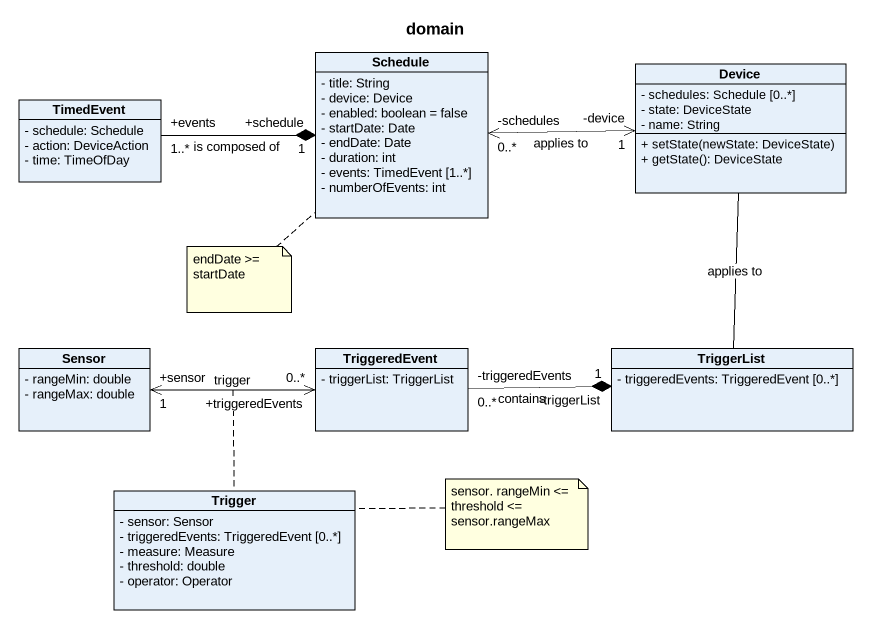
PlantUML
@startuml
title domain
hide circle
hide empty members
skinparam classAttributeIconSize 0
class Schedule {
  - title: String
  - device: Device
  - enabled: boolean = false
  - startDate: Date
  - endDate: Date
  - duration: int
  - events: TimedEvent [1..*]
  - numberOfEvents: int
}
class TimedEvent {
  - schedule: Schedule
  - action: DeviceAction
  - time: TimeOfDay
}
class Device {
  - schedules: Schedule [0..*]
  - state: DeviceState
  - name: String
  + setState(newState: DeviceState)
  + getState(): DeviceState
}
class Sensor {
  - rangeMin: double
  - rangeMax: double
}
class TriggeredEvent {
  - triggerList: TriggerList
}
class TriggerList {
  - triggeredEvents: TriggeredEvent [0..*]
}
class Trigger {
  - sensor: Sensor
  - triggeredEvents: TriggeredEvent [0..*]
  - measure: Measure
  - threshold: double
  - operator: Operator
}
TimedEvent "+events\n1..*" -right-* "+schedule\n1" Schedule : is composed of
Device "-device\n1" <-left-> "-schedules\n0..*" Schedule : applies to
Sensor "+sensor\n1" <-right-> "+triggeredEvents\n0..*" TriggeredEvent : trigger
(Sensor, TriggeredEvent) .. Trigger
TriggeredEvent "-triggeredEvents\n0..*" -right-* "-triggerList\n1" TriggerList : contains
TriggerList -up- Device : applies to
note bottom of Schedule : endDate >= startDate
note right of Trigger : sensor. rangeMin <= threshold <= sensor.rangeMax
@enduml
